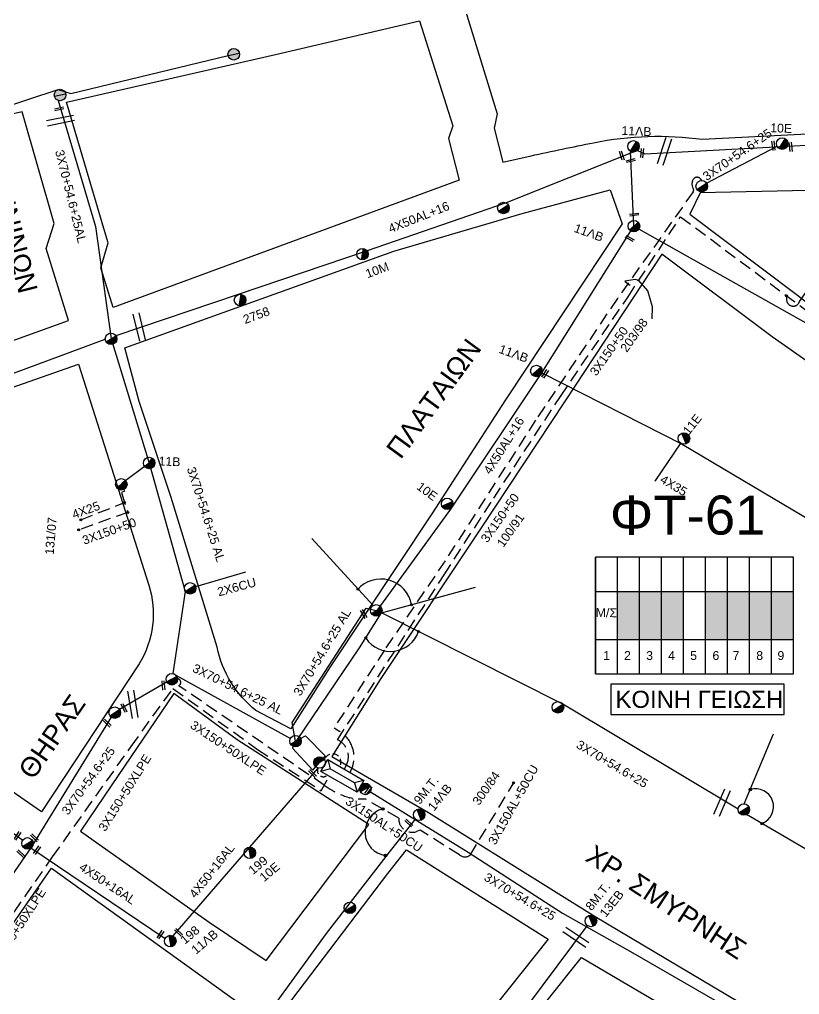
# Model space of a CAD drawing. Header units: millimetres. Extents: x 6950 to 9601, y 853 to 1951.
# Drawn here: x 7382.5 to 7542.3, y 1275.2 to 1475 of the extents above; entities that cross this region are included whole.
import ezdxf
from ezdxf.enums import TextEntityAlignment as Align

# ---------------------------------------------------------------- set-up
doc = ezdxf.new("R2010")
doc.units = ezdxf.units.MM
doc.linetypes.add('DASHED', pattern=[19.05, 12.7, -6.35])
for name, color, linetype in [('Άγνωστα', 7, 'Continuous'), ('Ασφαλειοκιβώτια Χ.Τ 9 αναχωρήσεων', 7, 'Continuous'), ('Γυμνά εναέρια ΧΤ και ΦΟΠ (3Φ)   4x50+16AL', 7, 'Continuous'), ('Επιγραφές - Σχήματα', 7, 'Continuous'), ('Καλώδια ΧΤ    2Χ6 CU', 7, 'SYN_LINE'), ('Καλώδια ΧΤ   3x150AL+50CU', 7, 'DASHED'), ('Καλώδια ΧΤ   3x150AL+50XLPE', 7, 'DASHED'), ('Μηχανική τομή', 7, 'Continuous'), ('Στύλος Ξύλινος', 7, 'Continuous'), ('Στύλος Ξύλινος @ 1', 7, 'Continuous'), ('Στύλος ΦΜ', 7, 'Continuous'), ('Στύλος ΦΜ @ 1', 7, 'Continuous'), ('Συνδέσεις', 7, 'Continuous'), ('Συνεστραμμένα ΧΤ   3x70+54.6+25 AL', 7, 'SYN_LINE'), ('Συνεστραμμένα ΧΤ   4x120+25 AL', 7, 'SYN_LINE'), ('Τομή', 7, 'Continuous'), ('Υποσταθμός εναέριος 2 στύλων', 7, 'Continuous'), ('Υποσταθμός πόλεως', 7, 'Continuous'), ('Υπόβαθρο ΔΕΗ', 7, 'Continuous'), ('Υπόγεια καλώδια Παροχών ΧΤ   4x25', 7, 'DASHED')]:
    doc.layers.add(name, color=color, linetype=linetype)
doc.styles.add('Annotative', font='ARIAL.TTF')
doc.styles.add('arial', font='ARIAL.TTF')
doc.styles.get("Standard").update_dxf_attribs({"font": 'ARIAL.TTF'})
doc.linetypes.add('SYN_LINE', pattern='A,0.5,-0.0001,["/\\/\\/\\/",Standard,S=0.1,R=0,X=0,Y=-0.05],-0.25', length=0.7501)

# ---------------------------------------------------------------- blocks, each defined once
blk = doc.blocks.new('ΜΗΧΑΝΙΚΗ ΤΟΜΗ')
at = {"layer": 'Μηχανική τομή', "ltscale": 40}
for p, q in [((-1.89, 0.78), (1.89, 0.78)), ((1.89, 0), (-1.89, 0))]:
    blk.add_line(p, q, dxfattribs=at)
blk = doc.blocks.new('ΤΟΜΗ')
at = {"layer": 'Τομή', "ltscale": 40}
for p, q in [((-5.68, 0), (5.68, 0)), ((5.68, -2.33), (-5.68, -2.33))]:
    blk.add_line(p, q, dxfattribs=at)
blk = doc.blocks.new('ΥΠΑΡΧΩΝ ΞΥΛΙΝΟΣ ΣΤΥΛΟΣ')
at = {"layer": 'Στύλος Ξύλινος'}
h = blk.add_hatch(color=7, dxfattribs=at)
h.paths.add_polyline_path([(-2.62, 0, 0.270008), (-1.29, -2.28), (1.3, 2.27, 0.576266)])
h.paths.add_polyline_path([(-1.29, -2.28, 0.574793), (2.62, 0, 0.268822), (1.3, 2.27)])
at = {"layer": 'Στύλος Ξύλινος', "color": 7}
blk.add_line((-1.29, -2.28), (1.3, 2.27), dxfattribs=at)
blk.add_circle((0, 0), 2.62, dxfattribs=at)
at = {"layer": 'Στύλος Ξύλινος', "flags": 4}
for tag, p in [('ΑΡΙΘΜΟΣ', (-4.91, 8.6)), ('ΤΥΠΟΣ', (-4.85, 3.39))]:
    blk.add_attdef(tag, p, '', height=4, dxfattribs=at)
blk = doc.blocks.new('ΥΠΑΡΧΩΝ ΤΣΙΜΕΝΤΕΝΙΟΣ ΣΤΥΛΟΣ')
at = {"layer": 'Στύλος ΦΜ'}
blk.add_hatch(color=7, dxfattribs=at).paths.add_polyline_path([(-1.29, -2.28, 0.574793), (2.62, 0, 0.268822), (1.3, 2.27)])
at = {"layer": 'Στύλος ΦΜ', "color": 7}
blk.add_line((-1.29, -2.28), (1.3, 2.27), dxfattribs=at)
blk.add_circle((0, 0), 2.62, dxfattribs=at)
at = {"layer": 'Στύλος ΦΜ', "flags": 4}
for tag, p in [('ΑΡΙΘΜΟΣ', (-4.68, 8.05)), ('ΤΥΠΟΣ', (-4.91, 3.03))]:
    blk.add_attdef(tag, p, '', height=4, dxfattribs=at)
blk = doc.blocks.new('ΥΠΟΣΤΑΘΜΟΣ ΕΝΑΕΡΙΟΣ ΕΠΙ 2 ΣΤΥΛΩΝ')
at = {"layer": 'Υποσταθμός εναέριος 2 στύλων', "linetype": 'Continuous'}
for points in [[(-11.97, -2.11, 0.574793), (-8.45, -0.07, 0.268822), (-9.64, 1.98)], [(9.68, -2.15, 0.574793), (13.19, -0.1, 0.268822), (12.01, 1.95)]]:
    blk.add_hatch(color=256, dxfattribs=at).paths.add_polyline_path(points)
for p, q in [((-11.97, -2.11), (-9.64, 1.98)), ((9.68, -2.15), (12.01, 1.95))]:
    blk.add_line(p, q, dxfattribs=at)
for centre in [(-10.81, -0.07), (10.84, -0.1)]:
    blk.add_circle(centre, 2.36, dxfattribs=at)
at = {"layer": 'Υποσταθμός πόλεως', "linetype": 'Continuous', "ltscale": 40}
blk.add_lwpolyline([(-8.57, 2.82), (8.57, 2.82), (8.57, -2.82), (-8.57, -2.82)], close=True, dxfattribs=at)
for points in [[(-5.75, 0), (-8.57, 2.82)], [(-8.57, -2.82), (-5.75, 0)], [(-5.75, 0), (5.75, 0)], [(5.75, 0), (8.57, 2.82)], [(8.57, -2.82), (5.75, 0)]]:
    blk.add_lwpolyline(points, dxfattribs=at)
at = {"layer": 'Υποσταθμός εναέριος 2 στύλων', "ltscale": 40, "flags": 1}
for tag, p in [('ΜΕΤΑΣΧΗΜΑΤΙΣΜΟΣ', (14.09, 2.51)), ('ΙΣΧΥΣ', (14.07, -0.28)), ('ΑΡΙΘΜΟΣ', (14.19, -3))]:
    blk.add_attdef(tag, p, '', height=1.8, dxfattribs=at)
blk = doc.blocks.new('ΑΣΦΑΛΕΙΟΚΙΒΩΤΙΟ ΥΠΟΣΤΑΘΜΟΥ 9 ΑΝΑΧΩΡΗΣΕΩΝ')
at = {"layer": 'Ασφαλειοκιβώτια Χ.Τ 9 αναχωρήσεων', "ltscale": 40}
for p, q in [((-23.8, 40.36), (24.02, 40.36)), ((-9.72, 40.36), (-9.72, -40.64)), ((9.94, 40.36), (9.94, -40.64)), ((-23.8, 31.36), (24.02, 31.36)), ((-23.8, 22.36), (24.02, 22.36)), ((-23.8, 13.36), (24.02, 13.36)), ((-23.8, 4.36), (24.02, 4.36)), ((-23.8, -4.64), (24.02, -4.64)), ((-23.8, -13.64), (24.02, -13.64)), ((-23.8, -22.64), (24.02, -22.64)), ((-23.8, -31.64), (24.02, -31.64))]:
    blk.add_line(p, q, dxfattribs=at)
at = {"layer": 'Ασφαλειοκιβώτια Χ.Τ 9 αναχωρήσεων'}
blk.add_lwpolyline([(-23.8, -40.64), (24.02, -40.64), (24.02, 40.36), (-23.8, 40.36)], close=True, dxfattribs=at)
for s, p in [('1', (-18.12, 37.3)), ('2', (-18.12, 28.73)), ('3', (-18.12, 19.66)), ('4', (-18.12, 10.64)), ('5', (-18.12, 1.63)), ('6', (-18.12, -7.51)), ('7', (-18.12, -15.75)), ('8', (-18.12, -25.44)), ('9', (-18.12, -34.13))]:
    blk.add_text(s, height=3.6, rotation=270, dxfattribs=at).set_placement(p)
at = {"layer": 'Ασφαλειοκιβώτια Χ.Τ 9 αναχωρήσεων', "ltscale": 40}
for tag, height, p in [('ΟΝΟΜΑ', 5, (-0.16, 44.31)), ('ΚΕΙΜΕΝΟ 1', 2, (17.06, 35.59)), ('ΚΕΙΜΕΝΟ 2', 2, (17.06, 26.88)), ('ΚΕΙΜΕΝΟ 3', 2, (17.06, 17.69)), ('ΚΕΙΜΕΝΟ 4', 2, (17.06, 8.71)), ('ΚΕΙΜΕΝΟ 5', 2, (17.06, -0.13)), ('ΚΕΙΜΕΝΟ 6', 2, (17.06, -9.05)), ('ΚΕΙΜΕΝΟ 7', 2, (17.06, -18.13)), ('ΚΕΙΜΕΝΟ 8', 2, (17.06, -26.85)), ('ΚΕΙΜΕΝΟ 9', 2, (17.06, -35.99)), ('ΣΧ', 2, (-0.1, -42.64))]:
    blk.add_attdef(tag, text='', height=height, dxfattribs=at).set_placement(p, align=Align.MIDDLE_CENTER)
blk = doc.blocks.new('_ΣΥΝΔΕΣΗ')
at = {"layer": 'Συνδέσεις', "linetype": 'SYN_LINE', "ltscale": 40}
blk.add_hatch(color=256, dxfattribs=at).paths.add_polyline_path([(0.5, -0.01, 1), (-0.5, -0.01, 1)])
at = {"layer": 'Συνδέσεις'}
blk.add_circle((0, -0.01), 0.5, dxfattribs=at)

msp = doc.modelspace()

# ---------------------------------------------------------------- hatches: boundary and pattern name
at = {"layer": 'Ασφαλειοκιβώτια Χ.Τ 9 αναχωρήσεων', "ltscale": 40}
for color, points in [(30, [(7509.51, 1357.8), (7505.01, 1357.8), (7505.01, 1347.97), (7509.51, 1347.97)]), (2, [(7514.01, 1357.8), (7509.51, 1357.8), (7509.51, 1347.97), (7514.01, 1347.97)]), (173, [(7518.51, 1357.8), (7514.01, 1357.8), (7514.01, 1347.97), (7518.51, 1347.97)]), (1, [(7527.51, 1357.8), (7523.01, 1357.8), (7523.01, 1347.97), (7527.51, 1347.97)]), (133, [(7532.01, 1357.8), (7527.51, 1357.8), (7527.51, 1347.97), (7532.01, 1347.97)]), (85, [(7536.51, 1357.8), (7532.01, 1357.8), (7532.01, 1347.97), (7536.51, 1347.97)]), (6, [(7536.51, 1347.97), (7541.01, 1347.97), (7541.01, 1357.8), (7536.51, 1357.8)]), (27, [(7536.51, 1347.97), (7541.01, 1347.97), (7541.01, 1357.8), (7536.51, 1357.8)])]:
    msp.add_hatch(color=color, dxfattribs=at).paths.add_polyline_path(points)

# ---------------------------------------------------------------- linework, layer by layer
at = {"layer": 'Άγνωστα', "color": 133, "ltscale": 40}
msp.add_lwpolyline([(7317.66, 1442.39), (7334.05, 1446.41), (7378.12, 1456.6), (7390.44, 1460.63), (7392.99, 1459.83), (7425.24, 1467.6)], dxfattribs=at)
at = {"layer": 'Άγνωστα', "color": 27}
for points in [[(7509.1, 1448.16), (7510.59, 1447.48), (7542.42, 1449.15), (7564.85, 1449.37), (7593.55, 1455.11), (7615.79, 1459.62)], [(7523.25, 1441.43), (7537.69, 1449.01)]]:
    msp.add_lwpolyline(points, dxfattribs=at)
at = {"layer": 'Άγνωστα', "color": 27, "linetype": 'DASHED', "ltscale": 0.2}
msp.add_lwpolyline([(7522.25, 1441.99), (7522.07, 1442.25, 0.537315), (7520.5, 1442.2, 0.284293), (7520.5, 1440.4, -0.284293), (7520.5, 1439.66), (7504.97, 1417.81), (7488.21, 1392.86), (7469.69, 1364.1), (7457.27, 1345.8), (7446.94, 1329.87), (7448.11, 1329.14, -0.160598), (7450.61, 1326.12, -0.22738), (7450.22, 1320.73, -2.318742)], format="xyb", dxfattribs=at)
at = {"layer": 'Άγνωστα', "color": 30, "linetype": 'DASHED', "ltscale": 0.2}
for points in [[(7449.06, 1321.4), (7449.49, 1322.27, 0.424111), (7447.65, 1327.42), (7469.47, 1361.19), (7479.64, 1376.92), (7493.3, 1397.75), (7507.17, 1418.19), (7517.92, 1434.57), (7543.45, 1415.53), (7546.42, 1413.43, -0.938596), (7550.3, 1410.68), (7580.83, 1389.09, -0.92341), (7584.02, 1386.71), (7586.37, 1384.89)], [(7539.63, 1418.38), (7539.63, 1417.61, 0.503176), (7541.4, 1416.31, 0.245305), (7542.3, 1417.2), (7549.93, 1428.19)]]:
    msp.add_lwpolyline(points, format="xyb", dxfattribs=at)
at = {"layer": 'Άγνωστα', "color": 2}
for points in [[(7294.84, 1370.47), (7305.43, 1374.23), (7355.25, 1392.83), (7381.46, 1402.62), (7400.08, 1409.51)], [(7383.96, 1206.25), (7406.43, 1234.22), (7429.67, 1266.1), (7445.41, 1287.69), (7458.78, 1305.03), (7463.64, 1311.13)]]:
    msp.add_lwpolyline(points, dxfattribs=at)
at = {"layer": 'Άγνωστα', "color": 85, "linetype": 'DASHED', "ltscale": 0.2}
msp.add_lwpolyline([(7387.81, 1264.95), (7370.96, 1276.49), (7372.14, 1280.98), (7374.86, 1282.75), (7389.3, 1303.41), (7405.38, 1326.05), (7413.94, 1337.92), (7431.27, 1325.45), (7444.33, 1316.98), (7445.93, 1319.95)], dxfattribs=at)
at = {"layer": 'Γυμνά εναέρια ΧΤ και ΦΟΠ (3Φ)   4x50+16AL', "color": 173}
for points in [[(7508.21, 1447.81), (7482.19, 1437.4), (7453.69, 1427.61), (7427.31, 1418.61), (7402.26, 1410.18)], [(7455.95, 1354.14), (7470.83, 1374.66), (7489.49, 1402.56), (7508.36, 1432.64), (7507.63, 1447.99)]]:
    msp.add_lwpolyline(points, dxfattribs=at)
at = {"layer": 'Γυμνά εναέρια ΧΤ και ΦΟΠ (3Φ)   4x50+16AL', "color": 30, "ltscale": 40}
msp.add_lwpolyline([(7295.36, 1369.24), (7318.54, 1353.12), (7342.27, 1336.67), (7383.17, 1306.87)], dxfattribs=at)
at = {"layer": 'Γυμνά εναέρια ΧΤ και ΦΟΠ (3Φ)   4x50+16AL', "color": 6, "ltscale": 40}
for points in [[(7413.95, 1287.21), (7443.68, 1321.62)], [(7384.85, 1305.25), (7412.36, 1286.73)]]:
    msp.add_lwpolyline(points, dxfattribs=at)
at = {"layer": 'Επιγραφές - Σχήματα', "linetype": 'Continuous', "ltscale": 20}
msp.add_lwpolyline([(7512.07, 1413.63), (7512.14, 1416.12), (7511.22, 1419.39), (7509.37, 1421.53), (7508.65, 1421.74), (7506.52, 1421.38), (7507.37, 1420.6), (7507.59, 1420.6)], dxfattribs=at)
at = {"layer": 'Επιγραφές - Σχήματα', "color": 190}
msp.add_lwpolyline([(7503.63, 1332.62), (7539.14, 1332.62), (7539.14, 1338.8), (7503.63, 1338.8)], close=True, dxfattribs=at)
at = {"layer": 'Επιγραφές - Σχήματα', "linetype": 'Continuous', "ltscale": 20}
for centre, radius, start, end in [((7456.54, 1354), 6.34, 9.7743, 139.1483), ((7458.5, 1351.6), 6.08, 214.5384, 340.4629), ((7533.27, 1313.69), 3.69, 291.3985, 106.738), ((7458.15, 1308.53), 4.87, 104.4885, 261.9255)]:
    msp.add_arc(centre, radius, start, end, dxfattribs=at)
at = {"layer": 'Καλώδια ΧΤ    2Χ6 CU', "color": 2, "linetype": 'SYN_LINE', "ltscale": 10}
msp.add_line((7417.45, 1358.44), (7428.9, 1361.83), dxfattribs=at)
at = {"layer": 'Καλώδια ΧΤ   3x150AL+50CU', "color": 2, "ltscale": 0.2}
for points in [[(7472.66, 1303.81), (7464.59, 1308.86), (7463.84, 1308.6, -0.53193), (7460.19, 1311.38), (7453.47, 1315.21), (7451.88, 1315.21), (7451.88, 1315.21, -0.124963), (7444.93, 1318.11), (7444.93, 1318.11), (7444.93, 1318.11), (7415.13, 1338.46, 0.705311), (7414.88, 1339.95)], [(7472.66, 1303.81), (7472.87, 1303.67, 0.310669), (7474.79, 1303.75), (7483.75, 1318.56)]]:
    msp.add_lwpolyline(points, format="xyb", dxfattribs=at)
at = {"layer": 'Καλώδια ΧΤ   3x150AL+50XLPE', "color": 1, "linetype": 'DASHED', "ltscale": 0.1}
msp.add_arc((7446.63, 1322.79), 1.73, 342.5369, 161.1264, dxfattribs=at)
at = {"layer": 'Καλώδια ΧΤ   3x150AL+50XLPE', "color": 173, "linetype": 'DASHED', "ltscale": 0.1}
msp.add_arc((7444.72, 1321.03), 1.19, 150.5041, 313.9863, dxfattribs=at)
at = {"layer": 'Συνεστραμμένα ΧΤ   3x70+54.6+25 AL', "color": 173, "linetype": 'SYN_LINE', "ltscale": 20}
msp.add_line((7508.36, 1432.64), (7547.19, 1410.75), dxfattribs=at)
at = {"layer": 'Συνεστραμμένα ΧΤ   3x70+54.6+25 AL', "color": 2, "linetype": 'SYN_LINE', "ltscale": 20}
msp.add_line((7416.46, 1357.81), (7413.89, 1340.98), dxfattribs=at)
at = {"layer": 'Συνεστραμμένα ΧΤ   3x70+54.6+25 AL', "color": 2, "ltscale": 20}
msp.add_lwpolyline([(7390.44, 1458.39), (7398.1, 1432.59), (7401.26, 1409.55), (7409.07, 1384.11), (7409.07, 1384.11), (7416.46, 1357.81)], dxfattribs=at)
at = {"layer": 'Συνεστραμμένα ΧΤ   3x70+54.6+25 AL', "color": 173, "linetype": 'SYN_LINE', "ltscale": 10}
msp.add_lwpolyline([(7518, 1388.26), (7512.67, 1380.4)], dxfattribs=at)
at = {"layer": 'Συνεστραμμένα ΧΤ   3x70+54.6+25 AL', "color": 2, "linetype": 'SYN_LINE', "ltscale": 8}
msp.add_lwpolyline([(7409.07, 1384.11), (7403.53, 1379.95)], dxfattribs=at)
at = {"layer": 'Συνεστραμμένα ΧΤ   3x70+54.6+25 AL', "color": 1, "linetype": 'SYN_LINE', "ltscale": 20}
for points in [[(7454.93, 1354.89), (7442.39, 1368.64)], [(7456.64, 1353.39), (7475.94, 1358.7)], [(7439.3, 1327.28), (7439.3, 1327.28), (7452.15, 1346.27), (7456.64, 1353.39)], [(7529.72, 1313.19), (7493.8, 1334.68), (7456.64, 1353.39)]]:
    msp.add_lwpolyline(points, dxfattribs=at)
at = {"layer": 'Συνεστραμμένα ΧΤ   3x70+54.6+25 AL', "color": 173, "ltscale": 20}
msp.add_lwpolyline([(7439.04, 1327.12), (7438.36, 1330.93), (7453.53, 1354.37), (7455.59, 1353.91)], dxfattribs=at)
at = {"layer": 'Συνεστραμμένα ΧΤ   3x70+54.6+25 AL', "color": 2, "linetype": 'SYN_LINE', "ltscale": 20}
msp.add_lwpolyline([(7413.89, 1340.98), (7437.99, 1327.66)], dxfattribs=at)
at = {"layer": 'Συνεστραμμένα ΧΤ   3x70+54.6+25 AL', "color": 2, "linetype": 'SYN_LINE', "ltscale": 10}
msp.add_lwpolyline([(7413.72, 1339.81), (7403.01, 1333.59)], dxfattribs=at)
at = {"layer": 'Συνεστραμμένα ΧΤ   3x70+54.6+25 AL', "color": 6, "linetype": 'SYN_LINE', "ltscale": 20}
for points in [[(7401.28, 1332.04), (7384.85, 1305.25), (7358.62, 1267.43), (7342.25, 1244.74)], [(7530.97, 1314.29), (7536.92, 1328.61)], [(7600.56, 1271.83), (7567.09, 1291.24), (7531.44, 1312.07)]]:
    msp.add_lwpolyline(points, dxfattribs=at)
at = {"layer": 'Συνεστραμμένα ΧΤ   3x70+54.6+25 AL', "color": 173, "ltscale": 8}
msp.add_lwpolyline([(7439.04, 1327.12), (7438.45, 1325.67), (7442.59, 1321.21), (7443.98, 1322.76)], dxfattribs=at)
at = {"layer": 'Συνεστραμμένα ΧΤ   3x70+54.6+25 AL', "color": 1, "ltscale": 5}
msp.add_lwpolyline([(7439.04, 1327.12), (7441.08, 1328.19), (7445.14, 1324.1), (7443.98, 1322.76)], dxfattribs=at)
at = {"layer": 'Συνεστραμμένα ΧΤ   3x70+54.6+25 AL', "color": 133, "linetype": 'SYN_LINE', "ltscale": 10}
msp.add_lwpolyline([(7454.37, 1316.75), (7464.44, 1310.54)], dxfattribs=at)
at = {"layer": 'Συνεστραμμένα ΧΤ   3x70+54.6+25 AL', "color": 133, "linetype": 'SYN_LINE', "ltscale": 20}
msp.add_lwpolyline([(7464.44, 1310.54), (7474.39, 1304.4), (7493.75, 1291.86), (7508.15, 1283.77), (7541.72, 1264.35)], dxfattribs=at)
at = {"layer": 'Συνεστραμμένα ΧΤ   3x70+54.6+25 AL', "color": 62, "ltscale": 20}
msp.add_lwpolyline([(7412.48, 1185.5), (7430.95, 1207.34), (7450.64, 1232.18), (7467.25, 1252.53), (7486.6, 1272.95), (7498.83, 1289.37)], dxfattribs=at)
at = {"layer": 'Συνεστραμμένα ΧΤ   4x120+25 AL', "color": 173, "ltscale": 20}
msp.add_lwpolyline([(7489.49, 1402.56), (7518.24, 1388), (7544.94, 1372.14), (7582.38, 1349.75), (7582.38, 1349.75)], dxfattribs=at)
at = {"layer": 'Υπόβαθρο ΔΕΗ'}
for points in [[(7494.19, 1480.94), (7473.83, 1476.77), (7480.35, 1455.64), (7479.75, 1452.73), (7481.53, 1445.78), (7487.29, 1447.05, -0.004834), (7500.1, 1449.73, -0.082541), (7522.42, 1450.45), (7549.27, 1451.84), (7563.55, 1451.66), (7608.09, 1460.06), (7643.83, 1469.9), (7666.28, 1475.71), (7721.37, 1489.32), (7738.93, 1493.41)], [(7404.1, 1407.71), (7459.16, 1427.53), (7485.49, 1435.21), (7503.47, 1440.06), (7505.98, 1433.12), (7482.06, 1397.06), (7466.94, 1373.71), (7446.17, 1342.33), (7438.11, 1329.65), (7430.94, 1333.4, -0.176417), (7422.98, 1346.37), (7413.59, 1377.05), (7407.02, 1396.68), (7404.1, 1407.71)], [(7303.36, 1372.17), (7345.99, 1386.7), (7377.05, 1398.22), (7394.57, 1404.33), (7408.99, 1359.09, -0.219098), (7407.01, 1342.98), (7387.01, 1312.64), (7348.04, 1339.63), (7309.94, 1366.81), (7303.36, 1372.17)]]:
    msp.add_lwpolyline(points, format="xyb", dxfattribs=at)
for points in [[(7399.98, 1431.46), (7392.16, 1458.03), (7434.95, 1467.81), (7464.44, 1474.72), (7471.29, 1453.17), (7470.36, 1450.62), (7472.54, 1442.03), (7401.67, 1416), (7399.17, 1424.13), (7400.65, 1429.2), (7399.98, 1431.46)], [(7262.94, 1361.79), (7265.42, 1363.72), (7279.69, 1371.05), (7301.52, 1380.22), (7364.3, 1403.1), (7392.53, 1413.3), (7387.97, 1428.05), (7389.61, 1433.18), (7383.05, 1456.08), (7358.16, 1450.48)], [(7649.88, 1335.46), (7671.58, 1365.34), (7644.08, 1385.85), (7600.56, 1414.83), (7566.07, 1440.43), (7521.93, 1439.47), (7519.81, 1435.09), (7541.84, 1418.5), (7546.48, 1414.87), (7564.05, 1401.7), (7593.78, 1381.07), (7605.16, 1372.3), (7626.94, 1354.42), (7637.48, 1346.62), (7649.88, 1335.46)], [(7644.42, 1327.79), (7605.12, 1359.57), (7582.83, 1377.54), (7536.7, 1409.98), (7514.05, 1426.93), (7494.28, 1396.84), (7476.91, 1370.66), (7456.35, 1339.76), (7446.5, 1324), (7466.29, 1312.53), (7500.41, 1291.22), (7561.56, 1254.9), (7582.81, 1242.2), (7601.65, 1268.89), (7557.64, 1295.23)], [(7433.03, 1282.17), (7454.06, 1310.07), (7427.07, 1327.39), (7414.1, 1336.92), (7401.44, 1318.16), (7395.01, 1308.67), (7421.39, 1290.03), (7433.03, 1282.17)], [(7461.75, 1304.89), (7490.78, 1286.53), (7469.52, 1259.8), (7449.76, 1234.95), (7436, 1217.64), (7424.37, 1202.61), (7411.35, 1186.52), (7386.03, 1205.42), (7410.67, 1237.73), (7457.97, 1300.02), (7461.75, 1304.89)], [(7379.79, 1212.56), (7346.84, 1240.23), (7389.03, 1301.12), (7426.75, 1273.99), (7379.79, 1212.56)], [(7417.7, 1181.99), (7460.55, 1236.35), (7497.62, 1282.78), (7529.62, 1263.93), (7493.63, 1219.05), (7455.74, 1171.49), (7446.53, 1159.6), (7426.49, 1175.18), (7417.7, 1181.99)]]:
    msp.add_lwpolyline(points, dxfattribs=at)
at = {"layer": 'Υπόγεια καλώδια Παροχών ΧΤ   4x25', "color": 2, "ltscale": 0.2}
for points in [[(7403.53, 1379.95), (7403.36, 1379.74), (7404, 1378.33), (7403.39, 1378.05), (7404.68, 1374), (7394.63, 1370.42)], [(7395.09, 1372.47), (7404.03, 1376.02)]]:
    msp.add_lwpolyline(points, dxfattribs=at)

# ---------------------------------------------------------------- block references
at = {"layer": 'Ασφαλειοκιβώτια Χ.Τ 9 αναχωρήσεων', "xscale": 0.5, "yscale": 0.5, "zscale": 0.5, "rotation": 90}
msp.add_blockref('ΑΣΦΑΛΕΙΟΚΙΒΩΤΙΟ ΥΠΟΣΤΑΘΜΟΥ 9 ΑΝΑΧΩΡΗΣΕΩΝ', (7520.7, 1352.83), dxfattribs=at)
at = {"layer": 'Μηχανική τομή'}
for p, xscale, yscale, zscale, rotation in [((7390.67, 1456.49), 0.4999999999999997, 0.4999999999999997, 0.4999999999999997, 12.29564126617541), ((7509.84, 1447.63), 0.4999999999999998, 0.4999999999999998, 0.4999999999999998, 265.2550942224717), ((7536.75, 1449.1), 0.4999999999999998, 0.4999999999999998, 0.4999999999999998, 276.6931783776466), ((7540.26, 1448.85), 0.4999999999999998, 0.4999999999999998, 0.4999999999999998, 275.9870437019808), ((7505.67, 1447.03), 0.4999999999999998, 0.4999999999999998, 0.4999999999999998, 287.8886650906091), ((7507.77, 1445.87), 0.4999999999999998, 0.4999999999999998, 0.4999999999999998, 13.48475425468093), ((7508.46, 1434.82), 0.4999999999999998, 0.4999999999999998, 0.4999999999999998, 6.952486702515668), ((7507.38, 1429.93), 0.4999999999999998, 0.4999999999999998, 0.4999999999999998, 330.9562730328199), ((7490.02, 1402.48), 0.4999999999999998, 0.4999999999999998, 0.4999999999999998, 238.7933027800566), ((7452.81, 1353.1), 0.4999999999999999, 0.4999999999999999, 0.4999999999999999, 300.6759098494323), ((7411.79, 1338.53), 0.4999999999999999, 0.4999999999999999, 0.4999999999999999, 274.7670699686565), ((7403.73, 1333.83), 0.4999999999999999, 0.4999999999999999, 0.4999999999999999, 294.2451810564074), ((7400.35, 1330.68), 0.4999999999999999, 0.4999999999999999, 0.4999999999999999, 316.0589841585902), ((7442.41, 1320.36), 0.4999999999999999, 0.4999999999999999, 0.4999999999999999, 316.0589841585902), ((7453.81, 1317.19), 0.5, 0.5, 0.5, 235.1383027284685), ((7462.15, 1310.23), 0.4999999999999999, 0.4999999999999999, 0.4999999999999999, 316.0589841585902), ((7381.93, 1307.84), 0.5, 0.5, 0.5, 235.1383027284685), ((7385.43, 1307.19), 0.4999999999999999, 0.4999999999999999, 0.4999999999999999, 316.0589841585902), ((7382.65, 1303.95), 0.4999999999999999, 0.4999999999999999, 0.4999999999999999, 316.0589841585902), ((7385.94, 1304.92), 0.5, 0.5, 0.5, 235.1383027284685), ((7414.93, 1287.81), 0.4999999999999999, 0.4999999999999999, 0.4999999999999999, 316.0589841585902), ((7411.22, 1287.61), 0.5, 0.5, 0.5, 235.1383027284685)]:
    msp.add_blockref('ΜΗΧΑΝΙΚΗ ΤΟΜΗ', p, dxfattribs=dict(at, xscale=xscale, yscale=yscale, zscale=zscale, rotation=rotation))
at = {"layer": 'Στύλος Ξύλινος @ 1', "ltscale": 40, "xscale": 0.4499999999998181, "yscale": 0.4499999999998181, "zscale": 0.4499999999998181, "rotation": 311.9523410370047}
for p in [(7426.39, 1467.85), (7390.81, 1459.51)]:
    msp.add_blockref('ΥΠΑΡΧΩΝ ΞΥΛΙΝΟΣ ΣΤΥΛΟΣ', p, dxfattribs=at)
at = {"layer": 'Στύλος ΦΜ @ 1', "ltscale": 40}
ref = msp.add_blockref('ΥΠΑΡΧΩΝ ΤΣΙΜΕΝΤΕΝΙΟΣ ΣΤΥΛΟΣ', (7508.26, 1448.99), dxfattribs=dict(at, xscale=0.4499999999998181, yscale=0.4499999999998181, zscale=0.4499999999998181, rotation=357.5365383967102))
ref.add_attrib('ΤΥΠΟΣ', '11ΛΒ', (7505.78, 1451.34), dxfattribs={"layer": 'Στύλος ΦΜ', "height": 1.8, "rotation": 357.5365, "flags": 4})
ref = msp.add_blockref('ΥΠΑΡΧΩΝ ΤΣΙΜΕΝΤΕΝΙΟΣ ΣΤΥΛΟΣ', (7538.73, 1449.55), dxfattribs=dict(at, xscale=0.4499999999998181, yscale=0.4499999999998181, zscale=0.4499999999998181, rotation=357.5365383967102))
ref.add_attrib('ΤΥΠΟΣ', '10E', (7536.25, 1451.91), dxfattribs={"layer": 'Στύλος ΦΜ', "height": 1.8, "rotation": 357.5365, "flags": 4})
at = {"layer": 'Στύλος ΦΜ @ 1', "ltscale": 40, "xscale": 0.449999999999818, "yscale": 0.449999999999818, "zscale": 0.449999999999818, "rotation": 331.8060337909106}
for p in [(7522.25, 1440.81), (7481.63, 1436.36), (7401.26, 1409.55), (7403.36, 1379.74), (7417.45, 1358.44), (7455.59, 1353.92), (7413.72, 1339.81), (7402.01, 1332.97), (7492.8, 1334.06), (7439.04, 1327.12), (7530.89, 1313.11), (7384.13, 1306.18), (7450.17, 1292.97)]:
    msp.add_blockref('ΥΠΑΡΧΩΝ ΤΣΙΜΕΝΤΕΝΙΟΣ ΣΤΥΛΟΣ', p, dxfattribs=at)
at = {"layer": 'Στύλος ΦΜ @ 1', "ltscale": 40}
ref = msp.add_blockref('ΥΠΑΡΧΩΝ ΤΣΙΜΕΝΤΕΝΙΟΣ ΣΤΥΛΟΣ', (7508.36, 1432.64), dxfattribs=dict(at, xscale=0.4499999999998181, yscale=0.4499999999998181, zscale=0.4499999999998181, rotation=340.0919673255552))
ref.add_attrib('ΤΥΠΟΣ', '11ΛΒ', (7495.93, 1431.52), dxfattribs={"layer": 'Στύλος ΦΜ', "height": 1.8, "rotation": 340.092, "flags": 4})
ref = msp.add_blockref('ΥΠΑΡΧΩΝ ΤΣΙΜΕΝΤΕΝΙΟΣ ΣΤΥΛΟΣ', (7452.75, 1426.9), dxfattribs=dict(at, xscale=0.449999999999818, yscale=0.449999999999818, zscale=0.449999999999818, rotation=20.20455339758729))
ref.add_attrib('ΤΥΠΟΣ', '10M', (7453.78, 1421.96), dxfattribs={"layer": 'Στύλος ΦΜ', "height": 1.8, "rotation": 20.2046, "flags": 4})
ref = msp.add_blockref('ΥΠΑΡΧΩΝ ΤΣΙΜΕΝΤΕΝΙΟΣ ΣΤΥΛΟΣ', (7427.69, 1417.5), dxfattribs=dict(at, xscale=0.449999999999818, yscale=0.449999999999818, zscale=0.449999999999818, rotation=20.20455339758729))
ref.add_attrib('ΤΥΠΟΣ', '2758', (7428.71, 1412.57), dxfattribs={"layer": 'Στύλος ΦΜ', "height": 1.8, "rotation": 20.2046, "flags": 4})
ref = msp.add_blockref('ΥΠΑΡΧΩΝ ΤΣΙΜΕΝΤΕΝΙΟΣ ΣΤΥΛΟΣ', (7488.38, 1402.96), dxfattribs=dict(at, xscale=0.4499999999998181, yscale=0.4499999999998181, zscale=0.4499999999998181, rotation=340.0919673255552))
ref.add_attrib('ΤΥΠΟΣ', '11ΛΒ', (7480.54, 1406.74), dxfattribs={"layer": 'Στύλος ΦΜ', "height": 1.8, "rotation": 340.092, "flags": 4})
ref = msp.add_blockref('ΥΠΑΡΧΩΝ ΤΣΙΜΕΝΤΕΝΙΟΣ ΣΤΥΛΟΣ', (7518.61, 1389.12), dxfattribs=dict(at, xscale=0.449999999999818, yscale=0.449999999999818, zscale=0.449999999999818, rotation=51.80143696909148))
ref.add_attrib('ΤΥΠΟΣ', '11E', (7519.63, 1389.72), dxfattribs={"layer": 'Στύλος ΦΜ', "height": 1.8, "rotation": 51.8014, "flags": 4})
ref = msp.add_blockref('ΥΠΑΡΧΩΝ ΤΣΙΜΕΝΤΕΝΙΟΣ ΣΤΥΛΟΣ', (7409.07, 1384.11), dxfattribs=dict(at, xscale=0.449999999999818, yscale=0.449999999999818, zscale=0.449999999999818, rotation=357.2804490957741))
ref.add_attrib('ΤΥΠΟΣ', '11B', (7410.96, 1383.64), dxfattribs={"layer": 'Στύλος ΦΜ', "height": 1.8, "rotation": 357.2804, "flags": 4})
ref = msp.add_blockref('ΥΠΑΡΧΩΝ ΤΣΙΜΕΝΤΕΝΙΟΣ ΣΤΥΛΟΣ', (7470.1, 1375.76), dxfattribs=dict(at, xscale=0.449999999999818, yscale=0.449999999999818, zscale=0.449999999999818, rotation=323.3098463871532))
ref.add_attrib('ΤΥΠΟΣ', '10E', (7463.68, 1378.92), dxfattribs={"layer": 'Στύλος ΦΜ', "height": 1.8, "rotation": 323.3098, "flags": 4})
ref = msp.add_blockref('ΥΠΑΡΧΩΝ ΤΣΙΜΕΝΤΕΝΙΟΣ ΣΤΥΛΟΣ', (7464.37, 1312.05), dxfattribs=dict(at, xscale=0.449999999999818, yscale=0.449999999999818, zscale=0.449999999999818, rotation=51.61501838480779))
ref.add_attrib('ΤΥΠΟΣ', '9M.T.', (7464.5, 1314.01), dxfattribs={"layer": 'Στύλος ΦΜ', "height": 1.8, "rotation": 51.615, "flags": 4})
ref.add_attrib('ΑΡΙΘΜΟΣ', '14ΛΒ', (7467.41, 1312.65), dxfattribs={"layer": 'Στύλος ΦΜ', "height": 1.8, "rotation": 51.615, "flags": 4})
ref = msp.add_blockref('ΥΠΑΡΧΩΝ ΤΣΙΜΕΝΤΕΝΙΟΣ ΣΤΥΛΟΣ', (7429.7, 1304.26), dxfattribs=dict(at, xscale=0.449999999999818, yscale=0.449999999999818, zscale=0.449999999999818, rotation=40.07270135865913))
ref.add_attrib('ΤΥΠΟΣ', '199', (7430.34, 1299.67), dxfattribs={"layer": 'Στύλος ΦΜ', "height": 1.8, "rotation": 40.0727, "flags": 4})
ref.add_attrib('ΑΡΙΘΜΟΣ', '10E', (7432.61, 1298.22), dxfattribs={"layer": 'Στύλος ΦΜ', "height": 1.8, "rotation": 40.0727, "flags": 4})
ref = msp.add_blockref('ΥΠΑΡΧΩΝ ΤΣΙΜΕΝΤΕΝΙΟΣ ΣΤΥΛΟΣ', (7499.56, 1290.29), dxfattribs=dict(at, xscale=0.449999999999818, yscale=0.449999999999818, zscale=0.449999999999818, rotation=51.61501838480779))
ref.add_attrib('ΤΥΠΟΣ', '8M.T.', (7499.69, 1292.25), dxfattribs={"layer": 'Στύλος ΦΜ', "height": 1.8, "rotation": 51.615, "flags": 4})
ref.add_attrib('ΑΡΙΘΜΟΣ', '13EB', (7502.6, 1290.89), dxfattribs={"layer": 'Στύλος ΦΜ', "height": 1.8, "rotation": 51.615, "flags": 4})
ref = msp.add_blockref('ΥΠΑΡΧΩΝ ΤΣΙΜΕΝΤΕΝΙΟΣ ΣΤΥΛΟΣ', (7413.39, 1286.17), dxfattribs=dict(at, xscale=0.449999999999818, yscale=0.449999999999818, zscale=0.449999999999818, rotation=40.07270135865913))
ref.add_attrib('ΤΥΠΟΣ', '198', (7416.38, 1285.4), dxfattribs={"layer": 'Στύλος ΦΜ', "height": 1.8, "rotation": 40.0727, "flags": 4})
ref.add_attrib('ΑΡΙΘΜΟΣ', '11ΛΒ', (7418.66, 1283.35), dxfattribs={"layer": 'Στύλος ΦΜ', "height": 1.8, "rotation": 40.0727, "flags": 4})
at = {"layer": 'Συνδέσεις', "zscale": 0.25}
for p, xscale, yscale in [((7539.63, 1418.38), 0.4, 0.4), ((7404.03, 1376.03), 0.4, 0.4), ((7395.09, 1372.47), 0.4, 0.4), ((7404.68, 1374), 0.4, 0.4), ((7394.63, 1370.43), 0.4, 0.4), ((7451.84, 1358.28), 0.4, 0.4), ((7462.79, 1355.08), 0.4, 0.4), ((7453.42, 1348.29), 0.4, 0.4), ((7464.23, 1349.57), 0.4, 0.4), ((7483.7, 1318.6), 0.4, 0.4), ((7532.21, 1317.23), 0.5, 0.5), ((7456.94, 1313.24), 0.5, 0.5), ((7534.63, 1310.25), 0.5, 0.5), ((7457.48, 1303.71), 0.5, 0.5)]:
    msp.add_blockref('_ΣΥΝΔΕΣΗ', p, dxfattribs=dict(at, xscale=xscale, yscale=yscale))
at = {"layer": 'Τομή'}
for p, xscale, yscale, zscale, rotation in [((7391.02, 1453.69), 0.4999999999999996, 0.4999999999999996, 0.4999999999999996, 191.5881862924194), ((7515.17, 1447.79), 0.4999999999999996, 0.4999999999999996, 0.4999999999999996, 252.081529859163), ((7407.61, 1412.13), 0.4999999999999995, 0.4999999999999995, 0.4999999999999995, 283.5764319108438), ((7405.17, 1334.56), 0.4999999999999991, 0.4999999999999991, 0.4999999999999991, 99.27229415201022), ((7525.88, 1314.78), 0.499999999999999, 0.499999999999999, 0.499999999999999, 66.4013861078986), ((7496.8, 1287.44), 0.4999999999999994, 0.4999999999999994, 0.4999999999999994, 325.863632528334)]:
    msp.add_blockref('ΤΟΜΗ', p, dxfattribs=dict(at, xscale=xscale, yscale=yscale, zscale=zscale, rotation=rotation))
at = {"layer": 'Υποσταθμός εναέριος 2 στύλων', "xscale": 0.4999999999999999, "yscale": 0.4999999999999999, "zscale": 0.4999999999999999, "rotation": 150.0422000980388}
msp.add_blockref('ΥΠΟΣΤΑΘΜΟΣ ΕΝΑΕΡΙΟΣ ΕΠΙ 2 ΣΤΥΛΩΝ', (7448.65, 1320.01), dxfattribs=at)

# ---------------------------------------------------------------- texts
at = {"ltscale": 40, "char_height": 4, "attachment_point": 1, "style": 'arial'}
for s, insert, width, rotation in [('ΙΩΑΝΝΙΝΩΝ', (7378.56, 1449.9), 94.4586, 284.3003), ('ΠΛΑΤΑΙΩΝ', (7457.36, 1387.06), 33.0491, 53.8235), ('ΘΗΡΑΣ', (7382.02, 1321.26), 25.0911, 55.459), ('ΧΡ. ΣΜΥΡΝΗΣ', (7500.33, 1306.11), 94.4586, 326.912)]:
    msp.add_mtext(s, dxfattribs=dict(at, insert=insert, width=width, rotation=rotation))
at = {"ltscale": 40, "insert": (7503.42, 1377.44), "char_height": 8, "width": 46.4484, "attachment_point": 1, "style": 'arial'}
msp.add_mtext('ΦT-61', dxfattribs=at)
at = {"layer": 'Άγνωστα', "ltscale": 40, "char_height": 1.8, "attachment_point": 1}
for s, insert, width, rotation, style in [('\\pt19.8;3X70+54.6+25', (7522.24, 1443.33), 34.5395, 34.845, 'arial'), ('\\pt19.8;4X50AL+16', (7457.83, 1432.87), 34.5395, 21.7113, 'arial'), ('\\pt1.8;203/98', (7505.43, 1407.68), 34.5395, 54.8271, 'Annotative'), ('3X150+50', (7499.19, 1402.85), 34.5395, 54.8271, 'Annotative'), ('\\pt19.8;4X50AL+16', (7477.42, 1382.61), 34.5395, 57.6844, 'arial'), ('3X70+54.6+25 AL', (7418.48, 1383.52), 20.7176, 287.7745, 'arial'), ('4X35', (7514.46, 1381.79), 34.5395, 329.246, 'arial'), ('131/07', (7387.71, 1365.4), 34.5395, 85.3408, 'arial'), ('3X150+50', (7395.15, 1369.03), 34.5395, 19.8508, 'arial'), ('Μ/Σ', (7500.56, 1354.38), 34.5395, 359.1458, 'arial'), ('3X70+54.6+25 AL', (7438.5, 1337.14), 34.5395, 58.894, 'arial'), ('3X70+54.6+25 AL', (7418.56, 1343.07), 20.7176, 333.7236, 'arial'), ('3X150+50XLPE', (7418.3, 1331.46), 34.5395, 326.4423, 'arial'), ('3X70+54.6+25', (7497.29, 1327.44), 34.5395, 329.246, 'arial'), ('3X70+54.6+25', (7390.99, 1312.9), 34.5395, 53.6683, 'arial'), ('3X150+50XLPE', (7398.55, 1309.43), 34.5395, 57.9871, 'arial'), ('\\pt1.8;300/84', (7475.15, 1314.86), 34.5395, 54.8271, 'Annotative'), ('3X70+54.6+25', (7478.4, 1300.28), 34.5395, 329.246, 'arial'), ('3X150+50XLPE', (7376.69, 1282.19), 34.5395, 56.8418, 'arial')]:
    msp.add_mtext(s, dxfattribs=dict(at, insert=insert, width=width, rotation=rotation, style=style))
at = {"layer": 'Άγνωστα', "color": 6, "ltscale": 40, "char_height": 1.8, "width": 34.5395, "attachment_point": 1, "rotation": 54.8271, "style": 'Annotative'}
for s, insert in [('3X150+50', (7476.86, 1368.67)), ('\\pt1.8;100/91', (7480.14, 1367.72))]:
    msp.add_mtext(s, dxfattribs=dict(at, insert=insert))
at = {"layer": 'Γυμνά εναέρια ΧΤ και ΦΟΠ (3Φ)   4x50+16AL', "ltscale": 40, "char_height": 1.8, "width": 34.5395, "attachment_point": 1, "style": 'arial'}
for insert, rotation in [((7417.12, 1295.92), 51.8991), ((7395.56, 1302.37), 326.4423)]:
    msp.add_mtext('4X50+16AL', dxfattribs=dict(at, insert=insert, rotation=rotation))
at = {"layer": 'Επιγραφές - Σχήματα', "color": 190, "insert": (7504.59, 1337.45), "char_height": 3.5, "width": 35.1311, "attachment_point": 1}
msp.add_mtext('KOINH ΓΕΙΩΣΗ', dxfattribs=at)
at = {"layer": 'Καλώδια ΧΤ   3x150AL+50CU', "ltscale": 0.2, "char_height": 1.8, "width": 34.5395, "attachment_point": 1, "style": 'arial'}
for insert, rotation in [((7478.4, 1306.59), 60.7261), ((7450.09, 1315.88), 326.4423)]:
    msp.add_mtext('3X150AL+50CU', dxfattribs=dict(at, insert=insert, rotation=rotation))
at = {"layer": 'Συνεστραμμένα ΧΤ   3x70+54.6+25 AL', "ltscale": 20, "insert": (7391.54, 1448.44), "char_height": 1.8, "width": 34.5395, "attachment_point": 1, "rotation": 283.9241, "style": 'arial'}
msp.add_mtext('\\pt19.8;3X70+54.6+25AL', dxfattribs=at)
at = {"layer": 'Υπόγεια καλώδια Παροχών ΧΤ   4x25', "ltscale": 0.2, "char_height": 1.8, "attachment_point": 1, "style": 'arial'}
for s, insert, width, rotation in [('4X25', (7393.05, 1374.33), 34.5395, 19.8508), ('2X6CU', (7422.85, 1358.51), 10.1647, 15.1602)]:
    msp.add_mtext(s, dxfattribs=dict(at, insert=insert, width=width, rotation=rotation))

doc.saveas('drawing.dxf')
